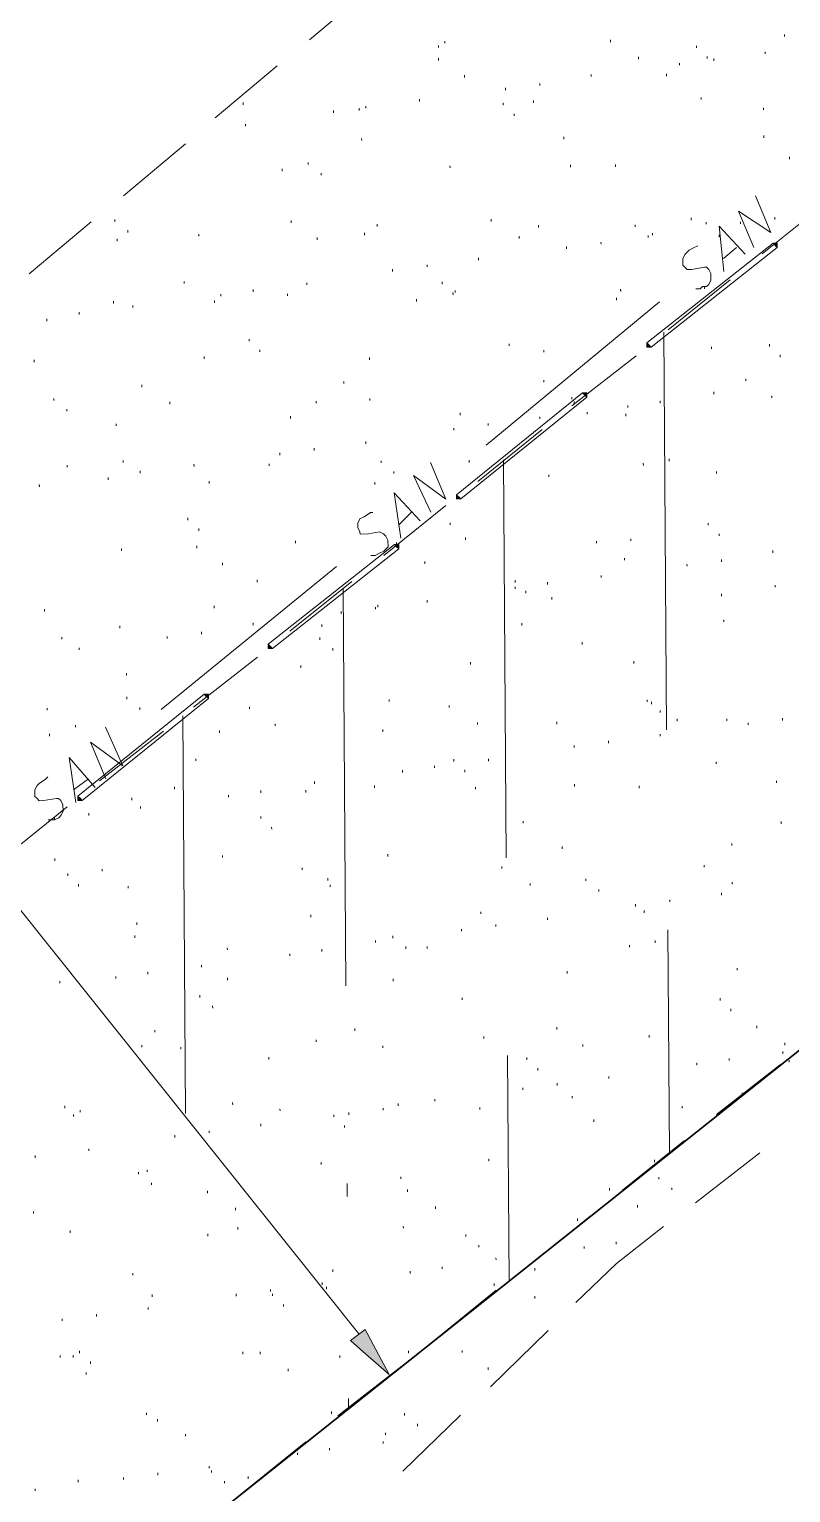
# Model space of a CAD drawing. Header units: inches. Extents: x -5728 to 15181, y 9834 to 15140.
# Drawn here: x 4789 to 5072, y 13325 to 13869 of the extents above; entities that cross this region are included whole.
import ezdxf

# ---------------------------------------------------------------- set-up
doc = ezdxf.new("R2010")
doc.units = ezdxf.units.IN
doc.header["$MEASUREMENT"] = 0
doc.linetypes.add('IMPORT-DASHEDX2 _4_', pattern=[0.1125, 0.075, -0.0375])
for name, color, linetype, lineweight in [('PDF_Geometry', 1, 'Continuous', 9), ('PDF_Solid Fills', 1, 'Continuous', 9), ('site plan converted for PDF_dwg', 1, 'Continuous', 9)]:
    doc.layers.add(name, color=color, linetype=linetype, lineweight=lineweight)

# ---------------------------------------------------------------- blocks, each defined once
blk = doc.blocks.new('site plan converted for PDF_dwg-1480341-SITE PLAN')
at = {"layer": 'PDF_Solid Fills'}
for points in [[(2949.72, 3918.6), (2948.12, 3920.2), (2949.72, 3920.2)], [(2900.92, 3881.8), (2900.92, 3883.4), (2902.52, 3881.8)], [(2878.52, 3863.4), (2876.92, 3865), (2878.52, 3865)], [(2829.72, 3825.8), (2829.72, 3827.4), (2831.32, 3825.8)], [(2808.12, 3807.4), (2806.52, 3809), (2808.12, 3809)], [(2759.32, 3770.6), (2759.32, 3772.2), (2760.92, 3770.6)], [(2736.92, 3752.2), (2735.32, 3753.8), (2736.92, 3753.8)], [(2688.12, 3714.6), (2688.12, 3716.2), (2689.72, 3714.6)]]:
    blk.add_hatch(color=147, dxfattribs=at).paths.add_polyline_path(points, flags=0)
at = {"layer": 'PDF_Solid Fills', "lineweight": 15}
blk.add_hatch(color=155, dxfattribs=at).paths.add_polyline_path([(2802.52, 3500.2), (2793.72, 3517), (2788.12, 3513), (2792.68, 3508.94)], flags=0)
at = {"layer": 'PDF_Geometry', "color": 155, "lineweight": 15}
for p, q in [((2799.32, 4016.2), (2776.12, 3997)), ((2952.92, 3997.8), (2952.92, 3997)), ((2824.12, 3994.6), (2824.12, 3993.8)), ((2826.52, 3996.2), (2826.52, 3995.4)), ((2888.12, 3996.2), (2888.12, 3995.4)), ((2920.12, 3993.8), (2920.12, 3993)), ((2945.72, 3991.4), (2945.72, 3990.6)), ((2764.12, 3987.4), (2740.92, 3968.2)), ((2824.12, 3989.8), (2824.12, 3989)), ((2898.52, 3989.8), (2898.52, 3989)), ((2913.72, 3987.4), (2913.72, 3986.6)), ((2924.12, 3989.8), (2924.12, 3989)), ((2926.52, 3989), (2926.52, 3988.2)), ((2833.72, 3983.4), (2833.72, 3982.6)), ((2861.72, 3980.2), (2861.72, 3979.4)), ((2880.92, 3983.4), (2880.92, 3982.6)), ((2908.92, 3983.4), (2908.92, 3982.6)), ((2816.92, 3974.6), (2816.92, 3973.8)), ((2848.92, 3978.6), (2848.92, 3977.8)), ((2921.72, 3974.6), (2921.72, 3973.8)), ((2751.32, 3973.8), (2751.32, 3973)), ((2784.92, 3970.6), (2784.92, 3969.8)), ((2794.52, 3971.4), (2794.52, 3970.6)), ((2796.92, 3972.2), (2796.92, 3971.4)), ((2848.12, 3973), (2848.12, 3972.2)), ((2859.32, 3973.8), (2859.32, 3973)), ((2944.92, 3970.6), (2944.92, 3969.8)), ((2752.12, 3965.8), (2752.12, 3965)), ((2852.12, 3969), (2852.12, 3968.2)), ((2729.72, 3958.6), (2706.52, 3939.4)), ((2795.32, 3960.2), (2795.32, 3959.4)), ((2870.52, 3960.2), (2870.52, 3959.4)), ((2944.92, 3960.2), (2944.92, 3959.4)), ((2765.72, 3949), (2765.72, 3948.2)), ((2775.32, 3951.4), (2775.32, 3950.6)), ((2780.12, 3947.4), (2780.12, 3946.6)), ((2828.12, 3949.8), (2828.12, 3949)), ((2872.92, 3949.8), (2872.92, 3949)), ((2889.72, 3949.8), (2889.72, 3949)), ((2954.52, 3952.2), (2954.52, 3951.4)), ((2967.32, 3934.6), (2944.12, 3916.2)), ((2694.52, 3929.8), (2671.32, 3910.6)), ((2703.32, 3930.6), (2703.32, 3929.8)), ((2708.12, 3926.6), (2708.12, 3925.8)), ((2768.92, 3929.8), (2768.92, 3929)), ((2800.92, 3928.2), (2800.92, 3927.4)), ((2843.32, 3929.8), (2843.32, 3929)), ((2860.92, 3927.4), (2860.92, 3926.6)), ((2896.92, 3927.4), (2896.92, 3926.6)), ((2917.72, 3929.8), (2917.72, 3929)), ((2923.32, 3928.2), (2923.32, 3927.4)), ((2936.12, 3928.2), (2936.12, 3927.4)), ((2948.92, 3929.8), (2948.92, 3929)), ((2704.12, 3923.4), (2704.12, 3922.6)), ((2734.52, 3925), (2734.52, 3924.2)), ((2778.52, 3923.4), (2778.52, 3922.6)), ((2796.12, 3925), (2796.12, 3924.2)), ((2853.72, 3923.4), (2853.72, 3922.6)), ((2884.12, 3921), (2884.12, 3920.2)), ((2901.72, 3923.4), (2901.72, 3922.6)), ((2903.32, 3924.2), (2903.32, 3923.4)), ((2928.12, 3923.4), (2928.12, 3922.6)), ((2838.52, 3915.4), (2838.52, 3914.6)), ((2871.32, 3919.4), (2871.32, 3918.6)), ((2934.52, 3918.6), (2929.72, 3914.6)), ((2806.52, 3911.4), (2806.52, 3910.6)), ((2819.32, 3913), (2819.32, 3912.2)), ((2728.92, 3907.4), (2728.92, 3906.6)), ((2754.52, 3904.2), (2754.52, 3903.4)), ((2774.52, 3906.6), (2774.52, 3905.8)), ((2824.92, 3906.6), (2824.92, 3905.8)), ((2932.12, 3906.6), (2908.92, 3888.2)), ((2922.52, 3904.2), (2922.52, 3903.4)), ((2702.52, 3900.2), (2702.52, 3899.4)), ((2709.72, 3898.6), (2709.72, 3897.8)), ((2740.12, 3900.2), (2740.12, 3899.4)), ((2742.52, 3902.6), (2742.52, 3901.8)), ((2767.32, 3902.6), (2767.32, 3901.8)), ((2815.32, 3900.2), (2815.32, 3899.4)), ((2828.92, 3902.6), (2828.92, 3901.8)), ((2829.72, 3903.4), (2829.72, 3902.6)), ((2840.92, 3845.8), (2905.72, 3898.6)), ((2889.72, 3900.2), (2889.72, 3899.4)), ((2891.32, 3903.4), (2891.32, 3902.6)), ((2677.72, 3893.8), (2677.72, 3893)), ((2689.72, 3896.2), (2689.72, 3895.4)), ((2907.32, 3739.4), (2907.32, 3887.4)), ((2752.92, 3885.8), (2752.92, 3885)), ((2849.72, 3883.4), (2849.72, 3882.6)), ((2946.52, 3882.6), (2946.52, 3881.8)), ((2672.92, 3878.6), (2672.92, 3877.8)), ((2736.12, 3879.4), (2736.12, 3878.6)), ((2756.92, 3881.8), (2756.92, 3881)), ((2797.72, 3878.6), (2797.72, 3877.8)), ((2862.52, 3881), (2862.52, 3880.2)), ((2896.92, 3878.6), (2872.92, 3860.2)), ((2924.92, 3881.8), (2924.92, 3881)), ((2950.52, 3878.6), (2950.52, 3877.8)), ((2712.92, 3869), (2712.92, 3868.2)), ((2788.12, 3869.8), (2788.12, 3869)), ((2862.52, 3869.8), (2862.52, 3869)), ((2937.72, 3869.8), (2937.72, 3869)), ((2680.12, 3864.2), (2680.12, 3863.4)), ((2684.92, 3860.2), (2684.92, 3859.4)), ((2723.32, 3862.6), (2723.32, 3861.8)), ((2777.72, 3862.6), (2777.72, 3861.8)), ((2797.72, 3863.4), (2797.72, 3862.6)), ((2872.92, 3863.4), (2872.92, 3862.6)), ((2873.72, 3861.8), (2873.72, 3861)), ((2893.72, 3860.2), (2893.72, 3859.4)), ((2905.72, 3861.8), (2905.72, 3861)), ((2925.72, 3865), (2925.72, 3864.2)), ((2947.32, 3863.4), (2947.32, 3862.6)), ((2768.12, 3857), (2768.12, 3856.2)), ((2831.32, 3857.8), (2831.32, 3857)), ((2860.92, 3856.2), (2860.92, 3855.4)), ((2878.52, 3857.8), (2878.52, 3857)), ((2892.92, 3857), (2892.92, 3856.2)), ((2703.32, 3854.6), (2703.32, 3853.8)), ((2828.92, 3852.2), (2828.92, 3851.4)), ((2861.72, 3851.4), (2837.72, 3832.2)), ((2841.72, 3853.8), (2841.72, 3853)), ((2776.92, 3845), (2776.92, 3844.2)), ((2796.12, 3847.4), (2796.12, 3846.6)), ((2684.92, 3839.4), (2684.92, 3838.6)), ((2705.72, 3841), (2705.72, 3840.2)), ((2732.12, 3839.4), (2732.12, 3838.6)), ((2760.12, 3839.4), (2760.12, 3838.6)), ((2764.12, 3843.4), (2764.12, 3842.6)), ((2801.72, 3840.2), (2801.72, 3839.4)), ((2834.52, 3840.2), (2834.52, 3839.4)), ((2847.32, 3692.2), (2847.32, 3840.2)), ((2899.32, 3838.6), (2899.32, 3837.8)), ((2908.92, 3840.2), (2908.92, 3839.4)), ((2700.12, 3834.6), (2700.12, 3833.8)), ((2712.12, 3837), (2712.12, 3836.2)), ((2737.72, 3833), (2737.72, 3832.2)), ((2806.52, 3836.2), (2806.52, 3835.4)), ((2864.12, 3834.6), (2864.12, 3833.8)), ((2926.52, 3835.4), (2926.52, 3834.6)), ((2674.52, 3832.2), (2674.52, 3831.4)), ((2799.32, 3832.2), (2799.32, 3831.4)), ((2825.72, 3823.4), (2802.52, 3805)), ((2729.72, 3819.4), (2729.72, 3818.6)), ((2812.92, 3821), (2808.12, 3816.2)), ((2827.32, 3817), (2827.32, 3816.2)), ((2733.72, 3815.4), (2733.72, 3814.6)), ((2832.92, 3811.4), (2832.92, 3810.6)), ((2923.32, 3816.2), (2923.32, 3815.4)), ((2927.32, 3812.2), (2927.32, 3811.4)), ((2704.92, 3808.2), (2704.92, 3807.4)), ((2732.92, 3809), (2732.92, 3808.2)), ((2769.72, 3810.6), (2769.72, 3809.8)), ((2807.32, 3809.8), (2807.32, 3809)), ((2881.72, 3809.8), (2881.72, 3809)), ((2894.52, 3810.6), (2894.52, 3809.8)), ((2947.32, 3805.8), (2947.32, 3805)), ((2719.32, 3748.2), (2784.92, 3801)), ((2742.52, 3802.6), (2742.52, 3801.8)), ((2817.72, 3802.6), (2817.72, 3801.8)), ((2892.12, 3803.4), (2892.12, 3802.6)), ((2915.32, 3801), (2915.32, 3800.2)), ((2928.12, 3802.6), (2928.12, 3801.8)), ((2755.32, 3796.2), (2755.32, 3795.4)), ((2790.52, 3795.4), (2767.32, 3777)), ((2851.32, 3795.4), (2851.32, 3794.6)), ((2883.32, 3797), (2883.32, 3796.2)), ((2787.32, 3645), (2787.32, 3793)), ((2851.32, 3793), (2851.32, 3792.2)), ((2855.32, 3791.4), (2855.32, 3790.6)), ((2863.32, 3794.6), (2863.32, 3793.8)), ((2928.12, 3789.8), (2928.12, 3789)), ((2948.12, 3793), (2948.12, 3792.2)), ((2676.12, 3785.8), (2676.12, 3785)), ((2739.32, 3786.6), (2739.32, 3785.8)), ((2786.52, 3784.2), (2786.52, 3783.4)), ((2799.32, 3785.8), (2799.32, 3785)), ((2800.12, 3786.6), (2800.12, 3785.8)), ((2818.52, 3788.2), (2818.52, 3787.4)), ((2864.92, 3789), (2864.92, 3788.2)), ((2704.12, 3779.4), (2704.12, 3778.6)), ((2753.72, 3780.2), (2753.72, 3779.4)), ((2779.32, 3779.4), (2779.32, 3778.6)), ((2853.72, 3779.4), (2853.72, 3778.6)), ((2928.92, 3780.2), (2928.92, 3779.4)), ((2682.52, 3775.4), (2682.52, 3774.6)), ((2721.72, 3775.4), (2721.72, 3774.6)), ((2734.52, 3777), (2734.52, 3776.2)), ((2778.52, 3774.6), (2778.52, 3773.8)), ((2688.92, 3771.4), (2688.92, 3770.6)), ((2783.32, 3770.6), (2783.32, 3769.8)), ((2876.12, 3772.2), (2876.12, 3771.4)), ((2755.32, 3767.4), (2731.32, 3749)), ((2771.32, 3764.2), (2771.32, 3763.4)), ((2834.52, 3765), (2834.52, 3764.2)), ((2895.32, 3765), (2895.32, 3764.2)), ((2706.52, 3761.8), (2706.52, 3761)), ((2706.52, 3753), (2706.52, 3752.2)), ((2804.12, 3751.4), (2804.12, 3750.6)), ((2676.92, 3749), (2676.92, 3748.2)), ((2711.32, 3749), (2711.32, 3748.2)), ((2752.12, 3749), (2752.12, 3748.2)), ((2826.52, 3749), (2826.52, 3748.2)), ((2900.12, 3750.6), (2900.12, 3749.8)), ((2901.72, 3749.8), (2901.72, 3749)), ((2904.92, 3746.6), (2904.92, 3745.8)), ((2687.32, 3742.6), (2687.32, 3741.8)), ((2727.32, 3597.8), (2727.32, 3745.8)), ((2761.72, 3742.6), (2761.72, 3741.8)), ((2836.92, 3742.6), (2836.92, 3741.8)), ((2866.52, 3742.6), (2866.52, 3741.8)), ((2911.32, 3743.4), (2911.32, 3742.6)), ((2929.72, 3743.4), (2929.72, 3742.6)), ((2937.72, 3741.8), (2937.72, 3741)), ((2950.52, 3743.4), (2950.52, 3742.6)), ((2677.72, 3739.4), (2677.72, 3738.6)), ((2720.12, 3740.2), (2696.12, 3721.8)), ((2740.92, 3740.2), (2740.92, 3739.4)), ((2801.72, 3740.2), (2801.72, 3739.4)), ((2885.72, 3735.4), (2885.72, 3734.6)), ((2904.92, 3737.8), (2904.92, 3737)), ((2732.12, 3729.8), (2732.12, 3729)), ((2872.92, 3733.8), (2872.92, 3733)), ((2808.92, 3725), (2808.92, 3724.2)), ((2820.92, 3726.6), (2820.92, 3725.8)), ((2828.12, 3729), (2828.12, 3728.2)), ((2832.12, 3725), (2832.12, 3724.2)), ((2840.92, 3729), (2840.92, 3728.2)), ((2925.72, 3727.4), (2925.72, 3726.6)), ((2692.12, 3722.6), (2686.52, 3718.6)), ((2724.12, 3719.4), (2724.12, 3718.6)), ((2776.12, 3721), (2776.12, 3720.2)), ((2798.52, 3719.4), (2798.52, 3718.6)), ((2872.92, 3719.4), (2872.92, 3718.6)), ((2948.12, 3720.2), (2948.12, 3719.4)), ((2708.12, 3715.4), (2708.12, 3714.6)), ((2744.12, 3716.2), (2744.12, 3715.4)), ((2756.12, 3717.8), (2756.12, 3717)), ((2772.92, 3717.8), (2772.92, 3717)), ((2836.12, 3718.6), (2836.12, 3717.8)), ((2896.92, 3718.6), (2896.92, 3717.8)), ((2684.12, 3712.2), (2660.92, 3693.8)), ((2692.12, 3709.8), (2692.12, 3709)), ((2711.32, 3712.2), (2711.32, 3711.4)), ((2756.12, 3708.2), (2756.12, 3707.4)), ((2760.12, 3704.2), (2760.12, 3703.4)), ((2853.72, 3705.8), (2853.72, 3705)), ((2949.72, 3705), (2949.72, 3704.2)), ((2931.32, 3697), (2931.32, 3696.2)), ((2679.32, 3693), (2679.32, 3692.2)), ((2741.72, 3693.8), (2741.72, 3693)), ((2803.32, 3693.8), (2803.32, 3693)), ((2868.12, 3696.2), (2868.12, 3695.4)), ((2684.12, 3687.4), (2684.12, 3686.6)), ((2696.92, 3689), (2696.92, 3688.2)), ((2771.32, 3689), (2771.32, 3688.2)), ((2845.72, 3689), (2845.72, 3688.2)), ((2920.92, 3689), (2920.92, 3688.2)), ((2688.12, 3683.4), (2688.12, 3682.6)), ((2706.52, 3682.6), (2706.52, 3681.8)), ((2780.92, 3685), (2780.92, 3684.2)), ((2781.72, 3682.6), (2781.72, 3681.8)), ((2856.12, 3682.6), (2856.12, 3681.8)), ((2876.92, 3684.2), (2876.92, 3683.4)), ((2931.32, 3682.6), (2931.32, 3681.8)), ((2881.72, 3680.2), (2881.72, 3679.4)), ((2908.12, 3676.2), (2908.12, 3675.4)), ((2927.32, 3678.6), (2927.32, 3677.8)), ((2791.32, 3515.4), (2666.52, 3673.8)), ((2774.52, 3671.4), (2774.52, 3670.6)), ((2837.72, 3672.2), (2837.72, 3671.4)), ((2862.52, 3669.8), (2862.52, 3669)), ((2895.32, 3674.6), (2895.32, 3673.8)), ((2898.52, 3672.2), (2898.52, 3671.4)), ((2708.92, 3664.2), (2708.92, 3663.4)), ((2709.72, 3669), (2709.72, 3668.2)), ((2830.52, 3665.8), (2830.52, 3665)), ((2843.32, 3667.4), (2843.32, 3666.6)), ((2907.32, 3581.8), (2907.32, 3665)), ((2743.32, 3659.4), (2743.32, 3658.6)), ((2798.52, 3661.8), (2798.52, 3661)), ((2804.92, 3663.4), (2804.92, 3662.6)), ((2809.72, 3659.4), (2809.72, 3658.6)), ((2817.72, 3659.4), (2817.72, 3658.6)), ((2892.92, 3659.4), (2892.92, 3658.6)), ((2902.52, 3661), (2902.52, 3660.2)), ((2766.52, 3657), (2766.52, 3656.2)), ((2778.52, 3658.6), (2778.52, 3657.8)), ((2701.72, 3649), (2701.72, 3648.2)), ((2713.72, 3650.6), (2713.72, 3649.8)), ((2733.72, 3653), (2733.72, 3652.2)), ((2743.32, 3648.2), (2743.32, 3647.4)), ((2869.72, 3649.8), (2869.72, 3649)), ((2932.92, 3650.6), (2932.92, 3649.8)), ((2680.92, 3647.4), (2680.92, 3646.6)), ((2804.92, 3647.4), (2804.92, 3646.6)), ((2732.92, 3641.8), (2732.92, 3641)), ((2737.72, 3637.8), (2737.72, 3637)), ((2830.52, 3640.2), (2830.52, 3639.4)), ((2926.52, 3639.4), (2926.52, 3638.6)), ((2930.52, 3635.4), (2930.52, 3634.6)), ((2716.12, 3629), (2716.12, 3628.2)), ((2790.52, 3629), (2790.52, 3628.2)), ((2865.72, 3629), (2865.72, 3628.2)), ((2940.12, 3629), (2940.12, 3628.2)), ((2711.32, 3623.4), (2711.32, 3622.6)), ((2725.72, 3622.6), (2725.72, 3621.8)), ((2776.12, 3625), (2776.12, 3624.2)), ((2800.92, 3622.6), (2800.92, 3621.8)), ((2838.52, 3625.8), (2838.52, 3625)), ((2875.32, 3622.6), (2875.32, 3621.8)), ((2900.12, 3625.8), (2900.12, 3625)), ((2950.52, 3622.6), (2950.52, 3621.8)), ((2758.52, 3618.6), (2758.52, 3617.8)), ((2847.32, 3534.6), (2847.32, 3618.6)), ((2854.52, 3617.8), (2854.52, 3617)), ((2917.72, 3615.4), (2917.72, 3614.6)), ((2929.72, 3617), (2929.72, 3616.2)), ((2949.72, 3619.4), (2949.72, 3618.6)), ((2952.12, 3616.2), (2952.12, 3615.4)), ((2858.52, 3613.8), (2858.52, 3613)), ((2884.92, 3610.6), (2884.92, 3609.8)), ((2924.92, 3596.2), (2948.92, 3614.6)), ((2852.92, 3606.6), (2852.92, 3605.8)), ((2865.72, 3608.2), (2865.72, 3607.4)), ((2682.52, 3601), (2682.52, 3600.2)), ((2688.12, 3599.4), (2688.12, 3598.6)), ((2744.92, 3601.8), (2744.92, 3601)), ((2762.52, 3599.4), (2762.52, 3598.6)), ((2800.92, 3599.4), (2800.92, 3598.6)), ((2806.52, 3601), (2806.52, 3600.2)), ((2820.12, 3602.6), (2820.12, 3601.8)), ((2836.92, 3599.4), (2836.92, 3598.6)), ((2871.32, 3603.4), (2871.32, 3602.6)), ((2912.12, 3599.4), (2912.12, 3598.6)), ((2934.52, 3604.2), (2934.52, 3603.4)), ((2685.72, 3597.8), (2685.72, 3597)), ((2755.32, 3593.8), (2755.32, 3593)), ((2782.52, 3597), (2782.52, 3596.2)), ((2788.12, 3597.8), (2788.12, 3597)), ((2879.32, 3594.6), (2879.32, 3593.8)), ((2723.32, 3589.8), (2723.32, 3589)), ((2736.12, 3591.4), (2736.12, 3590.6)), ((2786.52, 3593), (2786.52, 3592.2)), ((2671.32, 3582.6), (2671.32, 3581.8)), ((2691.32, 3585), (2691.32, 3584.2)), ((2889.72, 3568.2), (2912.92, 3586.6)), ((2777.72, 3579.4), (2777.72, 3578.6)), ((2840.12, 3580.2), (2840.12, 3579.4)), ((2901.72, 3579.4), (2901.72, 3578.6)), ((2940.92, 3581.8), (2916.92, 3563.4)), ((2709.72, 3576.2), (2709.72, 3575.4)), ((2712.92, 3577), (2712.92, 3576.2)), ((2714.52, 3572.2), (2714.52, 3571.4)), ((2807.32, 3573.8), (2807.32, 3573)), ((2903.32, 3573), (2903.32, 3572.2)), ((2735.32, 3569), (2735.32, 3568.2)), ((2787.32, 3566.6), (2787.32, 3571.4)), ((2809.72, 3569), (2809.72, 3568.2)), ((2884.92, 3569), (2884.92, 3568.2)), ((2908.12, 3569), (2908.12, 3568.2)), ((2670.52, 3561.8), (2670.52, 3561)), ((2745.72, 3562.6), (2745.72, 3561.8)), ((2820.12, 3562.6), (2820.12, 3561.8)), ((2895.32, 3562.6), (2895.32, 3561.8)), ((2746.52, 3555.4), (2746.52, 3554.6)), ((2808.12, 3555.4), (2808.12, 3554.6)), ((2854.52, 3540.2), (2877.72, 3558.6)), ((2872.92, 3557.8), (2872.92, 3557)), ((2684.12, 3554.6), (2684.12, 3553.8)), ((2735.32, 3553), (2735.32, 3552.2)), ((2831.32, 3552.2), (2831.32, 3551.4)), ((2836.12, 3548.2), (2836.12, 3547.4)), ((2875.32, 3547.4), (2875.32, 3546.6)), ((2887.32, 3549), (2887.32, 3548.2)), ((2781.72, 3539.4), (2781.72, 3538.6)), ((2822.52, 3540.2), (2822.52, 3539.4)), ((2842.52, 3543.4), (2842.52, 3542.6)), ((2856.92, 3539.4), (2856.92, 3538.6)), ((2707.32, 3538.6), (2707.32, 3537.8)), ((2777.72, 3534.6), (2777.72, 3533.8)), ((2810.52, 3538.6), (2810.52, 3537.8)), ((2841.72, 3533.8), (2841.72, 3533)), ((2714.52, 3530.6), (2714.52, 3529.8)), ((2745.72, 3530.6), (2745.72, 3529.8)), ((2758.52, 3532.2), (2758.52, 3531.4)), ((2759.32, 3530.6), (2759.32, 3529.8)), ((2779.32, 3533), (2779.32, 3532.2)), ((2818.52, 3512.2), (2842.52, 3531.4)), ((2856.92, 3529), (2856.92, 3528.2)), ((2693.72, 3523.4), (2693.72, 3522.6)), ((2712.92, 3525.8), (2712.92, 3525)), ((2763.32, 3526.6), (2763.32, 3525.8)), ((2680.92, 3521.8), (2680.92, 3521)), ((2861.72, 3516.2), (2840.12, 3495.4)), ((2680.12, 3508.2), (2680.12, 3507.4)), ((2684.92, 3508.2), (2684.92, 3507.4)), ((2687.32, 3509.8), (2687.32, 3509)), ((2748.12, 3509), (2748.12, 3508.2)), ((2754.52, 3509), (2754.52, 3508.2)), ((2784.12, 3507.4), (2784.12, 3506.6)), ((2809.72, 3509), (2809.72, 3508.2)), ((2829.72, 3509), (2829.72, 3508.2)), ((2689.72, 3501.8), (2689.72, 3501)), ((2691.32, 3505.8), (2691.32, 3505)), ((2764.92, 3502.6), (2764.92, 3501.8)), ((2783.32, 3485), (2807.32, 3503.4)), ((2839.32, 3502.6), (2839.32, 3501.8)), ((2787.32, 3488.2), (2787.32, 3491.4)), ((2712.12, 3486.6), (2712.12, 3485.8)), ((2780.92, 3486.6), (2780.92, 3485.8)), ((2828.92, 3485), (2807.32, 3464.2)), ((2808.12, 3485.8), (2808.12, 3485)), ((2716.12, 3484.2), (2716.12, 3483.4)), ((2812.92, 3481.8), (2812.92, 3481)), ((2726.52, 3478.6), (2726.52, 3477.8)), ((2748.12, 3457), (2771.32, 3475.4)), ((2800.12, 3475.4), (2800.12, 3474.6)), ((2800.92, 3478.6), (2800.92, 3477.8)), ((2768.12, 3471.4), (2768.12, 3470.6)), ((2780.12, 3473), (2780.12, 3472.2)), ((2716.12, 3464.2), (2716.12, 3463.4)), ((2735.32, 3466.6), (2735.32, 3465.8)), ((2736.12, 3465), (2736.12, 3464.2)), ((2670.52, 3458.6), (2670.52, 3457.8)), ((2686.52, 3461.8), (2686.52, 3461)), ((2703.32, 3462.6), (2703.32, 3461.8)), ((2740.92, 3461), (2740.92, 3460.2)), ((2749.72, 3462.6), (2749.72, 3461.8))]:
    blk.add_line(p, q, dxfattribs=at)
at = {"layer": 'PDF_Geometry', "color": 157, "lineweight": 35, "flags": 128}
blk.add_lwpolyline([(1834.52, 362.6), (4520.12, 325), (4553.72, 4365.8), (4155.32, 4561), (679.32, 1833.8)], close=True, dxfattribs=at)
at = {"layer": 'PDF_Geometry', "color": 155, "lineweight": 15, "flags": 128}
for points in [[(2940.92, 3918.6), (2935.32, 3932.2), (2947.32, 3924.2), (2941.72, 3937.8)], [(2929.72, 3909.8), (2928.12, 3926.6), (2937.72, 3916.2)], [(2919.32, 3903.4), (2920.92, 3903.4), (2921.72, 3904.2), (2923.32, 3904.2), (2924.12, 3905), (2924.92, 3906.6), (2924.92, 3909), (2924.12, 3910.6), (2923.32, 3911.4), (2922.52, 3911.4), (2917.72, 3910.6), (2916.12, 3910.6), (2915.32, 3911.4), (2914.52, 3912.2), (2914.52, 3914.6), (2915.32, 3916.2), (2916.92, 3917.8), (2918.52, 3918.6), (2920.12, 3919.4)], [(2820.12, 3821), (2813.72, 3834.6), (2825.72, 3825.8), (2820.12, 3839.4)], [(2808.92, 3811.4), (2806.52, 3828.2), (2816.12, 3817.8)], [(2797.72, 3805), (2799.32, 3805), (2800.92, 3805.8), (2802.52, 3806.6), (2804.12, 3808.2), (2804.12, 3810.6), (2803.32, 3812.2), (2802.52, 3813), (2800.92, 3813.8), (2796.92, 3813), (2793.72, 3813), (2793.72, 3813.8), (2792.92, 3815.4), (2792.92, 3817), (2793.72, 3818.6), (2795.32, 3819.4), (2797.72, 3821), (2798.52, 3821)], [(2698.52, 3722.6), (2692.92, 3736.2), (2704.92, 3727.4), (2698.52, 3741.8)], [(2687.32, 3713.8), (2684.92, 3730.6), (2694.52, 3719.4)], [(2679.32, 3707.4), (2680.92, 3708.2), (2681.72, 3709), (2682.52, 3710.6), (2682.52, 3713), (2681.72, 3714.6), (2680.92, 3715.4), (2680.12, 3715.4), (2675.32, 3714.6), (2673.72, 3714.6), (2672.92, 3715.4), (2672.12, 3716.2), (2672.12, 3718.6), (2672.92, 3720.2), (2673.72, 3721), (2676.12, 3722.6), (2676.92, 3723.4)], [(2679.32, 3708.2), (2679.32, 3707.4), (2676.92, 3707.4)], [(2904.92, 3554.6), (2887.32, 3541), (2872.12, 3526.6)]]:
    blk.add_lwpolyline(points, dxfattribs=at)
at = {"layer": 'PDF_Geometry', "color": 147, "flags": 128}
for points in [[(2902.52, 3881.8), (2949.72, 3918.6), (2948.92, 3919.4), (2948.12, 3920.2), (2900.92, 3883.4), (2901.72, 3882.6), (2902.52, 3881.8), (2900.92, 3881.8), (2900.92, 3883.4)], [(2948.12, 3920.2), (2949.72, 3920.2), (2949.72, 3918.6)], [(2831.32, 3825.8), (2878.52, 3863.4), (2877.72, 3864.2), (2876.92, 3865), (2829.72, 3827.4), (2830.52, 3826.6), (2831.32, 3825.8), (2829.72, 3825.8), (2829.72, 3827.4)], [(2876.92, 3865), (2878.52, 3865), (2878.52, 3863.4)], [(2760.92, 3770.6), (2808.12, 3807.4), (2807.32, 3808.2), (2806.52, 3809), (2759.32, 3772.2), (2760.12, 3771.4), (2760.92, 3770.6), (2759.32, 3770.6), (2759.32, 3772.2)], [(2806.52, 3809), (2808.12, 3809), (2808.12, 3807.4)], [(2689.72, 3714.6), (2736.92, 3752.2), (2736.12, 3753), (2735.32, 3753.8), (2688.12, 3716.2), (2688.92, 3715.4), (2689.72, 3714.6), (2688.12, 3714.6), (2688.12, 3716.2)], [(2735.32, 3753.8), (2736.92, 3753.8), (2736.92, 3752.2)]]:
    blk.add_lwpolyline(points, dxfattribs=at)
at = {"layer": 'PDF_Solid Fills', "color": 147}
for p, q in [((2949.72, 3918.6), (2948.12, 3920.2)), ((2948.12, 3920.2), (2949.72, 3920.2)), ((2949.72, 3920.2), (2949.72, 3918.6)), ((2900.92, 3881.8), (2900.92, 3883.4)), ((2900.92, 3883.4), (2902.52, 3881.8)), ((2902.52, 3881.8), (2900.92, 3881.8)), ((2878.52, 3863.4), (2876.92, 3865)), ((2876.92, 3865), (2878.52, 3865)), ((2878.52, 3865), (2878.52, 3863.4)), ((2829.72, 3825.8), (2829.72, 3827.4)), ((2829.72, 3827.4), (2831.32, 3825.8)), ((2831.32, 3825.8), (2829.72, 3825.8)), ((2808.12, 3807.4), (2806.52, 3809)), ((2806.52, 3809), (2808.12, 3809)), ((2808.12, 3809), (2808.12, 3807.4)), ((2759.32, 3770.6), (2759.32, 3772.2)), ((2759.32, 3772.2), (2760.92, 3770.6)), ((2760.92, 3770.6), (2759.32, 3770.6)), ((2736.92, 3752.2), (2735.32, 3753.8)), ((2735.32, 3753.8), (2736.92, 3753.8)), ((2736.92, 3753.8), (2736.92, 3752.2)), ((2688.12, 3714.6), (2688.12, 3716.2)), ((2688.12, 3716.2), (2689.72, 3714.6)), ((2689.72, 3714.6), (2688.12, 3714.6))]:
    blk.add_line(p, q, dxfattribs=at)
at = {"layer": 'PDF_Solid Fills', "color": 155, "lineweight": 15}
for p, q in [((2793.72, 3517), (2788.12, 3513)), ((2788.12, 3513), (2792.68, 3508.94)), ((2802.52, 3500.2), (2793.72, 3517)), ((2792.68, 3508.94), (2802.52, 3500.2))]:
    blk.add_line(p, q, dxfattribs=at)

msp = doc.modelspace()

# ---------------------------------------------------------------- block references
at = {"layer": 'site plan converted for PDF_dwg', "color": 147, "linetype": 'IMPORT-DASHEDX2 _4_', "rotation": 0.383349167194431}
msp.add_blockref('site plan converted for PDF_dwg-1480341-SITE PLAN', (2144.04, 9849.68), dxfattribs=at)

doc.saveas('drawing.dxf')
